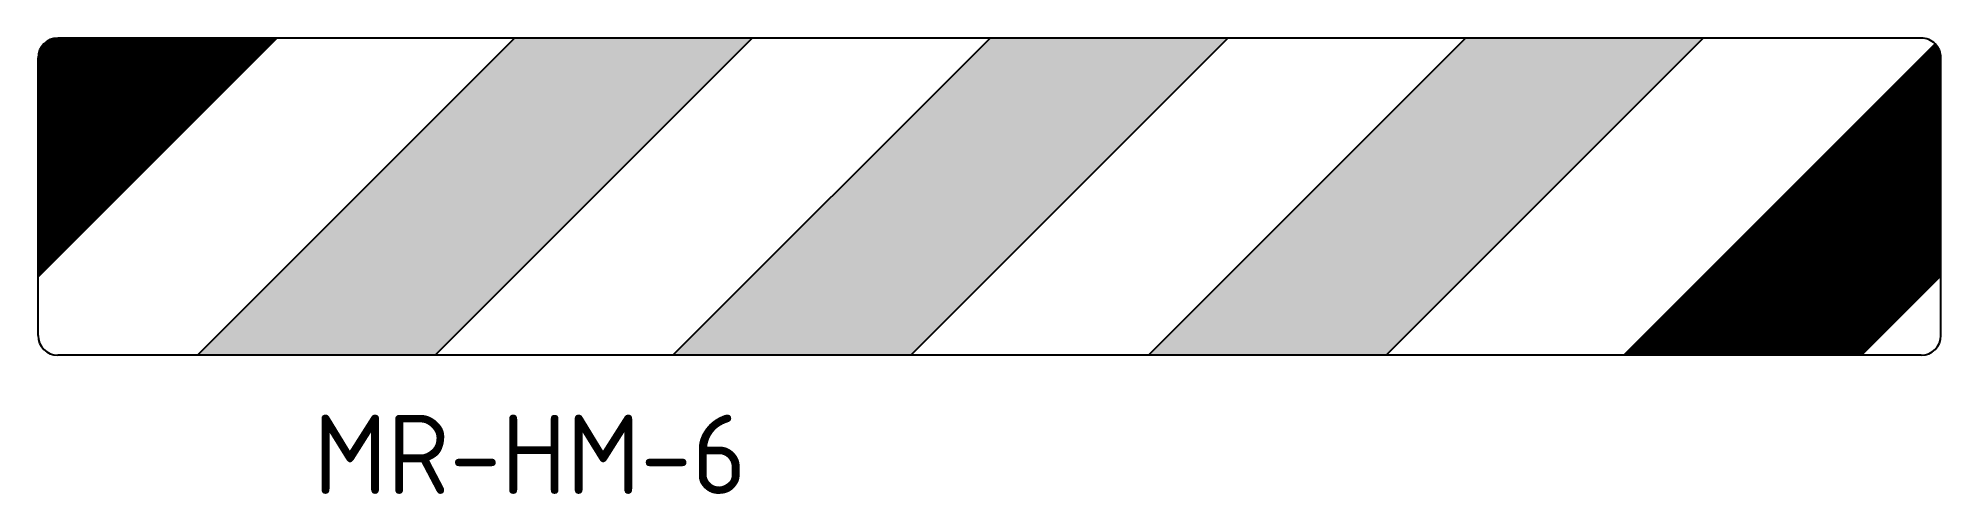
# Model space of a CAD drawing. Extents: x 214 to 334, y 121 to 150.
import ezdxf

# ---------------------------------------------------------------- set-up
doc = ezdxf.new("R2010")
doc.units = 0
doc.header["$LTSCALE"] = 12
doc.header["$MEASUREMENT"] = 0
doc.layers.get('0').update_dxf_attribs({"linetype": 'CONTINUOUS'})
doc.layers.add('L25', color=1, linetype='CONTINUOUS')
doc.layers.add('T50', color=7, linetype='CONTINUOUS')
doc.styles.add('ISO', font='ISO3098B')

# ---------------------------------------------------------------- blocks, each defined once
blk = doc.blocks.new('*X1')
at = {"color": 0}
for p, q in [((231.98, 111.2), (246.95, 126.17)), ((231.98, 111.33), (246.82, 126.17)), ((231.98, 111.46), (246.69, 126.17)), ((231.98, 111.59), (246.55, 126.17)), ((231.98, 111.73), (246.42, 126.17)), ((231.98, 111.86), (246.29, 126.17)), ((231.98, 111.99), (246.16, 126.17)), ((231.98, 112.12), (246.02, 126.17)), ((231.98, 112.26), (245.89, 126.17)), ((231.98, 112.39), (245.76, 126.17)), ((231.98, 112.52), (245.63, 126.17)), ((231.98, 112.65), (245.49, 126.17)), ((231.98, 112.79), (245.36, 126.17)), ((231.98, 112.92), (245.23, 126.17)), ((231.98, 113.05), (245.1, 126.17)), ((231.98, 113.18), (244.96, 126.17)), ((231.98, 113.32), (244.83, 126.17)), ((231.98, 113.45), (244.7, 126.17)), ((231.98, 113.58), (244.56, 126.17)), ((231.98, 113.72), (244.43, 126.17)), ((231.98, 113.85), (244.3, 126.17)), ((231.98, 113.98), (244.17, 126.17)), ((231.98, 114.11), (244.03, 126.17)), ((231.98, 114.25), (243.9, 126.17)), ((231.98, 114.38), (243.77, 126.17)), ((231.98, 114.51), (243.64, 126.17)), ((231.98, 114.64), (243.5, 126.17)), ((231.98, 114.78), (243.37, 126.17)), ((231.98, 114.91), (243.24, 126.17)), ((231.98, 115.04), (243.11, 126.17)), ((231.98, 115.17), (242.97, 126.17)), ((231.98, 115.31), (242.84, 126.17)), ((231.98, 115.44), (242.71, 126.17)), ((231.98, 115.57), (242.58, 126.17)), ((231.98, 115.7), (242.44, 126.17)), ((231.98, 115.84), (242.31, 126.17)), ((231.98, 115.97), (242.18, 126.17)), ((231.98, 116.1), (242.05, 126.17)), ((231.98, 116.23), (241.91, 126.17)), ((231.98, 116.37), (241.78, 126.17)), ((231.98, 116.5), (241.65, 126.17)), ((231.98, 116.63), (241.52, 126.17)), ((231.98, 116.76), (241.38, 126.17)), ((231.98, 116.9), (241.25, 126.17)), ((231.98, 117.03), (241.12, 126.17)), ((231.98, 117.16), (240.98, 126.17)), ((231.98, 117.29), (240.85, 126.17)), ((231.98, 117.43), (240.72, 126.17)), ((231.98, 117.56), (240.59, 126.17)), ((231.98, 117.69), (240.45, 126.17)), ((231.98, 117.83), (240.32, 126.17)), ((231.98, 117.96), (240.19, 126.17)), ((231.98, 118.09), (240.06, 126.17)), ((231.98, 118.22), (239.92, 126.17)), ((231.98, 118.36), (239.79, 126.17)), ((231.98, 118.49), (239.66, 126.17)), ((231.98, 118.62), (239.53, 126.17)), ((231.98, 118.75), (239.39, 126.17)), ((231.98, 118.89), (239.26, 126.17)), ((231.98, 119.02), (239.13, 126.17)), ((231.98, 119.15), (239, 126.17)), ((231.98, 119.28), (238.86, 126.17)), ((231.98, 119.42), (238.73, 126.17)), ((231.98, 119.55), (238.6, 126.17)), ((231.98, 119.68), (238.47, 126.17)), ((231.98, 119.81), (238.33, 126.17)), ((231.98, 119.95), (238.2, 126.17)), ((231.98, 120.08), (238.07, 126.17)), ((231.98, 120.21), (237.94, 126.17)), ((231.98, 120.34), (237.8, 126.17)), ((231.98, 120.48), (237.67, 126.17)), ((231.98, 120.61), (237.54, 126.17)), ((231.98, 120.74), (237.41, 126.17)), ((231.98, 120.87), (237.27, 126.17)), ((231.98, 121.01), (237.14, 126.17)), ((231.98, 121.14), (237.01, 126.17)), ((231.98, 121.27), (236.87, 126.17)), ((231.98, 121.41), (236.74, 126.17)), ((231.98, 121.54), (236.61, 126.17)), ((231.98, 121.67), (236.48, 126.17)), ((231.98, 121.8), (236.34, 126.17)), ((231.98, 121.94), (236.21, 126.17)), ((231.98, 122.07), (236.08, 126.17)), ((231.98, 122.2), (235.95, 126.17)), ((231.98, 122.33), (235.81, 126.17)), ((231.98, 122.47), (235.68, 126.17)), ((231.98, 122.6), (235.55, 126.17)), ((231.98, 122.73), (235.42, 126.17)), ((231.98, 122.86), (235.28, 126.17)), ((231.98, 123), (235.15, 126.17)), ((231.98, 123.13), (235.02, 126.17)), ((231.98, 123.26), (234.89, 126.17)), ((231.98, 123.39), (234.75, 126.17)), ((231.98, 123.53), (234.62, 126.17)), ((231.98, 123.66), (234.49, 126.17)), ((231.98, 123.79), (234.36, 126.17)), ((231.98, 123.92), (234.22, 126.17)), ((231.98, 124.06), (234.09, 126.17)), ((231.98, 124.19), (233.96, 126.17)), ((231.98, 124.32), (233.83, 126.17)), ((231.98, 124.45), (233.69, 126.17)), ((231.98, 124.59), (233.56, 126.17)), ((231.98, 124.72), (233.43, 126.17)), ((231.98, 124.85), (233.3, 126.17)), ((231.98, 124.99), (233.16, 126.17)), ((232, 125.14), (233.01, 126.15)), ((232.04, 125.31), (232.83, 126.1)), ((232.16, 125.56), (232.59, 125.99))]:
    blk.add_line(p, q, dxfattribs=at)
blk = doc.blocks.new('*X0')
at = {"color": 0}
for p, q in [((332.09, 106.17), (351.67, 125.75)), ((332.22, 106.17), (351.73, 125.67)), ((332.35, 106.17), (351.78, 125.59)), ((332.49, 106.17), (351.83, 125.51)), ((332.62, 106.17), (351.87, 125.42)), ((332.75, 106.17), (351.91, 125.33)), ((332.88, 106.17), (351.94, 125.22)), ((333.02, 106.17), (351.96, 125.11)), ((333.15, 106.17), (351.98, 125)), ((333.28, 106.17), (351.98, 124.86)), ((333.41, 106.17), (351.98, 124.73)), ((333.55, 106.17), (351.98, 124.6)), ((333.68, 106.17), (351.98, 124.47)), ((333.81, 106.17), (351.98, 124.33)), ((333.95, 106.17), (351.98, 124.2)), ((334.08, 106.17), (351.98, 124.07)), ((334.21, 106.17), (351.98, 123.94)), ((334.34, 106.17), (351.98, 123.8)), ((334.48, 106.17), (351.98, 123.67)), ((334.61, 106.17), (351.98, 123.54)), ((334.74, 106.17), (351.98, 123.41)), ((334.87, 106.17), (351.98, 123.27)), ((335.01, 106.17), (351.98, 123.14)), ((335.14, 106.17), (351.98, 123.01)), ((335.27, 106.17), (351.98, 122.88)), ((335.4, 106.17), (351.98, 122.74)), ((335.54, 106.17), (351.98, 122.61)), ((335.67, 106.17), (351.98, 122.48)), ((335.8, 106.17), (351.98, 122.35)), ((335.93, 106.17), (351.98, 122.21)), ((336.07, 106.17), (351.98, 122.08)), ((336.2, 106.17), (351.98, 121.95)), ((336.33, 106.17), (351.98, 121.82)), ((336.46, 106.17), (351.98, 121.68)), ((336.6, 106.17), (351.98, 121.55)), ((336.73, 106.17), (351.98, 121.42)), ((336.86, 106.17), (351.98, 121.29)), ((336.99, 106.17), (351.98, 121.15)), ((337.13, 106.17), (351.98, 121.02)), ((337.26, 106.17), (351.98, 120.89)), ((337.39, 106.17), (351.98, 120.75)), ((337.53, 106.17), (351.98, 120.62)), ((337.66, 106.17), (351.98, 120.49)), ((337.79, 106.17), (351.98, 120.36)), ((337.92, 106.17), (351.98, 120.22)), ((338.06, 106.17), (351.98, 120.09)), ((338.19, 106.17), (351.98, 119.96)), ((338.32, 106.17), (351.98, 119.83)), ((338.45, 106.17), (351.98, 119.69)), ((338.59, 106.17), (351.98, 119.56)), ((338.72, 106.17), (351.98, 119.43)), ((338.85, 106.17), (351.98, 119.3)), ((338.98, 106.17), (351.98, 119.16)), ((339.12, 106.17), (351.98, 119.03)), ((339.25, 106.17), (351.98, 118.9)), ((339.38, 106.17), (351.98, 118.77)), ((339.51, 106.17), (351.98, 118.63)), ((339.65, 106.17), (351.98, 118.5)), ((339.78, 106.17), (351.98, 118.37)), ((339.91, 106.17), (351.98, 118.24)), ((340.04, 106.17), (351.98, 118.1)), ((340.18, 106.17), (351.98, 117.97)), ((340.31, 106.17), (351.98, 117.84)), ((340.44, 106.17), (351.98, 117.71)), ((340.57, 106.17), (351.98, 117.57)), ((340.71, 106.17), (351.98, 117.44)), ((340.84, 106.17), (351.98, 117.31)), ((340.97, 106.17), (351.98, 117.18)), ((341.1, 106.17), (351.98, 117.04)), ((341.24, 106.17), (351.98, 116.91)), ((341.37, 106.17), (351.98, 116.78)), ((341.5, 106.17), (351.98, 116.64)), ((341.64, 106.17), (351.98, 116.51)), ((341.77, 106.17), (351.98, 116.38)), ((341.9, 106.17), (351.98, 116.25)), ((342.03, 106.17), (351.98, 116.11)), ((342.17, 106.17), (351.98, 115.98)), ((342.3, 106.17), (351.98, 115.85)), ((342.43, 106.17), (351.98, 115.72)), ((342.56, 106.17), (351.98, 115.58)), ((342.7, 106.17), (351.98, 115.45)), ((342.83, 106.17), (351.98, 115.32)), ((342.96, 106.17), (351.98, 115.19)), ((343.09, 106.17), (351.98, 115.05)), ((343.23, 106.17), (351.98, 114.92)), ((343.36, 106.17), (351.98, 114.79)), ((343.49, 106.17), (351.98, 114.66)), ((343.62, 106.17), (351.98, 114.52)), ((343.76, 106.17), (351.98, 114.39)), ((343.89, 106.17), (351.98, 114.26)), ((344.02, 106.17), (351.98, 114.13)), ((344.15, 106.17), (351.98, 113.99)), ((344.29, 106.17), (351.98, 113.86)), ((344.42, 106.17), (351.98, 113.73)), ((344.55, 106.17), (351.98, 113.6)), ((344.68, 106.17), (351.98, 113.46)), ((344.82, 106.17), (351.98, 113.33)), ((344.95, 106.17), (351.98, 113.2)), ((345.08, 106.17), (351.98, 113.07)), ((345.21, 106.17), (351.98, 112.93)), ((345.35, 106.17), (351.98, 112.8)), ((345.48, 106.17), (351.98, 112.67)), ((345.61, 106.17), (351.98, 112.53)), ((345.75, 106.17), (351.98, 112.4)), ((345.88, 106.17), (351.98, 112.27)), ((346.01, 106.17), (351.98, 112.14)), ((346.14, 106.17), (351.98, 112)), ((346.28, 106.17), (351.98, 111.87)), ((346.41, 106.17), (351.98, 111.74)), ((346.54, 106.17), (351.98, 111.61)), ((346.67, 106.17), (351.98, 111.47)), ((346.81, 106.17), (351.98, 111.34)), ((346.94, 106.17), (351.98, 111.21))]:
    blk.add_line(p, q, dxfattribs=at)

msp = doc.modelspace()

# ---------------------------------------------------------------- linework, layer by layer
at = {"layer": 'L25'}
for p, q in [((229.54, 149.89), (214.48, 134.83)), ((229.54, 149.89), (215.73, 149.89)), ((244.53, 149.89), (224.53, 129.89)), ((333.23, 149.89), (229.54, 149.89)), ((259.52, 149.89), (239.52, 129.89)), ((274.51, 149.89), (254.51, 129.89)), ((289.51, 149.89), (269.51, 129.89)), ((304.5, 149.89), (284.5, 129.89)), ((319.49, 149.89), (299.49, 129.89)), ((334.11, 149.53), (314.48, 129.89)), ((214.48, 134.83), (214.48, 148.64)), ((334.48, 134.9), (334.48, 148.64)), ((214.48, 131.14), (214.48, 134.83)), ((334.48, 134.9), (329.47, 129.89)), ((334.48, 131.14), (334.48, 134.9)), ((314.48, 129.89), (215.73, 129.89)), ((329.47, 129.89), (314.48, 129.89)), ((333.23, 129.89), (329.47, 129.89))]:
    msp.add_line(p, q, dxfattribs=at)
for centre, start, end in [((215.73, 148.64), 90, 180), ((333.23, 148.64), 45, 90), ((333.23, 148.64), 0, 45), ((215.73, 131.14), 180, 270), ((333.23, 131.14), 270, 0)]:
    msp.add_arc(centre, 1.25, start, end, dxfattribs=at)
for points in [[(244.53, 149.89), (259.52, 149.89), (224.53, 129.89), (239.52, 129.89)], [(274.51, 149.89), (289.51, 149.89), (254.51, 129.89), (269.51, 129.89)], [(304.5, 149.89), (319.49, 149.89), (284.5, 129.89), (299.49, 129.89)]]:
    msp.add_solid(points, dxfattribs=at)

# ---------------------------------------------------------------- block references
for name in ['*X1', '*X0']:
    msp.add_blockref(name, (-17.5, 23.72), dxfattribs=at)

# ---------------------------------------------------------------- texts
at = {"layer": 'T50', "style": 'ISO'}
msp.add_text('MR-HM-6', height=5, dxfattribs=at).set_placement((231.84, 121.15))

doc.saveas('drawing.dxf')
